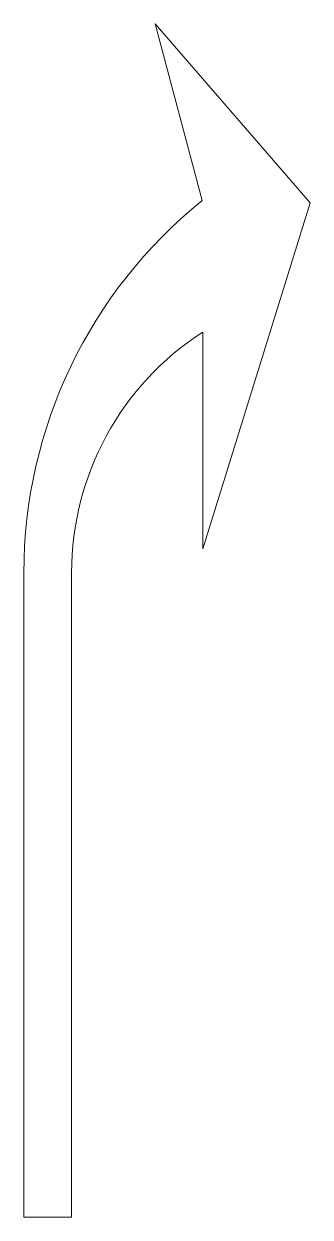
# Model space of a CAD drawing. Header units: metres. Extents: x 2878.76 to 2879.96, y 1509.99 to 1514.99.
import ezdxf

# ---------------------------------------------------------------- set-up
doc = ezdxf.new("R2010")
doc.units = ezdxf.units.M
doc.layers.add('圖案黑色', color=7, linetype='Continuous', lineweight=0)

msp = doc.modelspace()

# ---------------------------------------------------------------- linework, layer by layer
at = {"layer": '圖案黑色', "lineweight": 13, "flags": 128}
msp.add_lwpolyline([(2878.7607, 1509.9888), (2878.7607, 1512.6888, -0.227319), (2879.5082, 1514.248), (2879.3107, 1514.9888), (2879.9607, 1514.2388), (2879.5107, 1512.7888), (2879.5107, 1513.6975, 0.25491), (2878.9607, 1512.6888), (2878.9607, 1509.9888)], format="xyb", close=True, dxfattribs=at)

doc.saveas('drawing.dxf')
